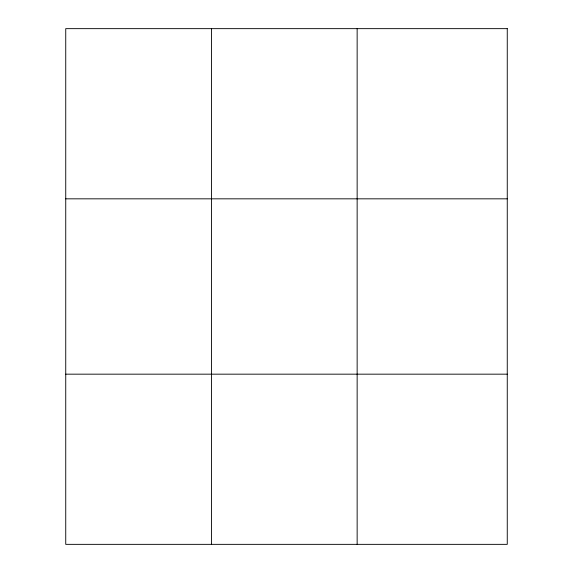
<?xml version="1.0" encoding="UTF-8"?>
<svg xmlns="http://www.w3.org/2000/svg" width="573" height="573" viewBox="0 0 573 573"><rect width="100%" height="100%" fill="white"/><g stroke="black" fill="none" stroke-linecap="round" stroke-linejoin="round"><path stroke-width="0.86" d="M211.437 544.35L211.437 28.65M357.144 544.35L357.144 28.65M65.737 198.831L507.263 198.831M65.737 374.169L507.263 374.169M507.263 28.65L507.263 544.35L65.737 544.35L65.737 28.65L507.263 28.65"/></g></svg>
